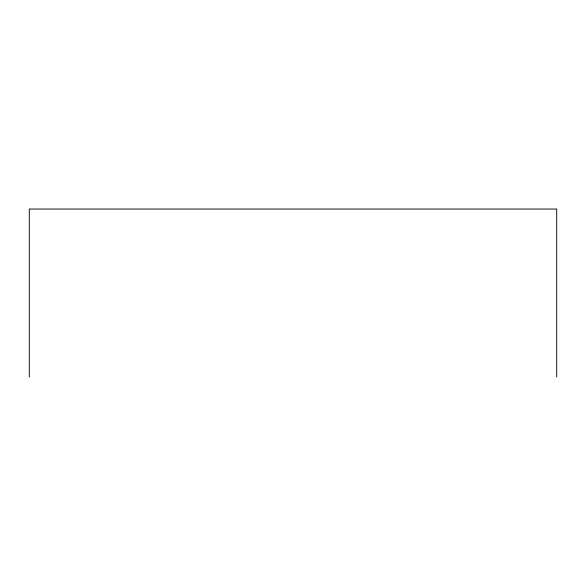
<?xml version="1.0" encoding="UTF-8"?>
<svg xmlns="http://www.w3.org/2000/svg" width="586" height="586" viewBox="0 0 586 586"><rect width="100%" height="100%" fill="white"/><g stroke="black" fill="none" stroke-linecap="round" stroke-linejoin="round"><path stroke-width="0.88" d="M556.7 376.959L556.7 209.041L29.3 209.041L29.3 376.959"/></g></svg>
